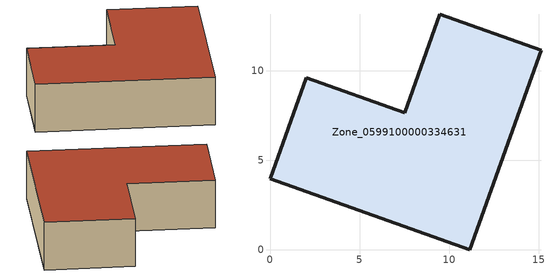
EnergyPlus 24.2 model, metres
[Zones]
Zone_0599100000334631
 floor ground (C_G): 11.16,0 0,3.97 2.01,9.61 7.52,7.65 9.47,13.16 15.13,11.15 z0.57
 wall outside (C_F): 11.16,0 15.13,11.15 9.47,13.16 7.52,7.65 2.01,9.61 0,3.97 11.16,0 z0.57:3.97
 roof outside (C_R): 0,3.97 11.16,0 15.13,11.15 9.47,13.16 7.52,7.65 2.01,9.61 z3.97
[BUILDING]
Pand.0599100000334631: North Axis=0; Terrain=City; Loads Convergence Tolerance Value=0.04; Temperature Convergence Tolerance Value=0.4; Solar Distribution=FullExterior; Maximum Number of Warmup Days=25; Minimum Number of Warmup Days=1
[Site:Location]
Rotterdam.The.Hague.AP_ZH_NLD Design_Conditions: Latitude=51.96; Longitude=4.45; Time Zone=1; Elevation=-4.5
[SITE:GROUNDTEMPERATURE:BUILDINGSURFACE]
18, 18, 18, 18, 18, 18, 18, 18, 18, 18, 18, 18
[MATERIAL] Thermal Absorptance=0.9; Solar Absorptance=0.7; Visible Absorptance=0.7
Name | Roughness | Thickness | Conductivity | Density | Specific Heat
G.TC.1975-1991 | MediumSmooth | 0.15 | 0.288461 | 540 | 1210
F.TC.1975-1991 | Rough | 0.3 | 0.230769 | 1920 | 840
R.TC.1975-1991 | MediumRough | 0.2 | 0.153846 | 1500 | 1000
[CONSTRUCTION]
C_G: G.TC.1975-1991
C_F: F.TC.1975-1991
C_R: R.TC.1975-1991
[ZONE]
Zone_0599100000334631: Type=1; Multiplier=1; Ceiling Height=Autocalculate; Volume=Autocalculate; Floor Area=autocalculate; Part of Total Floor Area=Yes
[ZONEINFILTRATION:DESIGNFLOWRATE]
Infil_Zone_0599100000334631: Zone or ZoneList or Space or SpaceList=Zone_0599100000334631; Schedule=AlwaysOn; Design Flow Rate Calculation Method=Flow/Area; Flow Rate per Floor Area=0.003; Constant Term Coefficient=1; Temperature Term Coefficient=0; Velocity Term Coefficient=0; Velocity Squared Term Coefficient=0
[HVACTEMPLATE:ZONE:IDEALLOADSAIRSYSTEM]
Zone_0599100000334631: Maximum Heating Supply Air Temperature=50; Minimum Cooling Supply Air Temperature=13; Maximum Heating Supply Air Humidity Ratio=0.0156; Minimum Cooling Supply Air Humidity Ratio=0.0077; Heating Limit=NoLimit; Cooling Limit=NoLimit; Dehumidification Control Type=ConstantSensibleHeatRatio; Cooling Sensible Heat Ratio=0.7; Dehumidification Setpoint=60; Humidification Control Type=None; Humidification Setpoint=30; Outdoor Air Method=None; Outdoor Air Flow Rate per Person=0.00944; Outdoor Air Flow Rate per Zone Floor Area=0; Outdoor Air Flow Rate per Zone=0; Demand Controlled Ventilation Type=None; Outdoor Air Economizer Type=NoEconomizer; Heat Recovery Type=None; Sensible Heat Recovery Effectiveness=0.7; Latent Heat Recovery Effectiveness=0.65
[ZONECONTROL:THERMOSTAT]
ThermostatControl_Zone_0599100000334631: Zone or ZoneList=Zone_0599100000334631; Control Type Schedule=DualSetpointControlType; Control 1=Thermostat_Zone_0599100000334631; Temperature Difference Between Cutout And Setpoint=0
[THERMOSTATSETPOINT:DUALSETPOINT]
Thermostat_Zone_0599100000334631: Heating Setpoint Temperature Schedule=HeatingSetpoint_Zone_0599100000334631; Cooling Setpoint Temperature Schedule=CoolingSetpoint_Zone_0599100000334631
[SCHEDULE:COMPACT]
HeatingSetpoint_Zone_0599100000334631: Through: 12/31, For: AllDays, Until: 24:00, 21
CoolingSetpoint_Zone_0599100000334631: Through: 12/31, For: AllDays, Until: 24:00, 24
DualSetpointControlType: Through: 12/31, For: AllDays, Until: 24:00, 4
AlwaysOn: Through: 12/31, For: AllDays, Until: 24:00, 1
